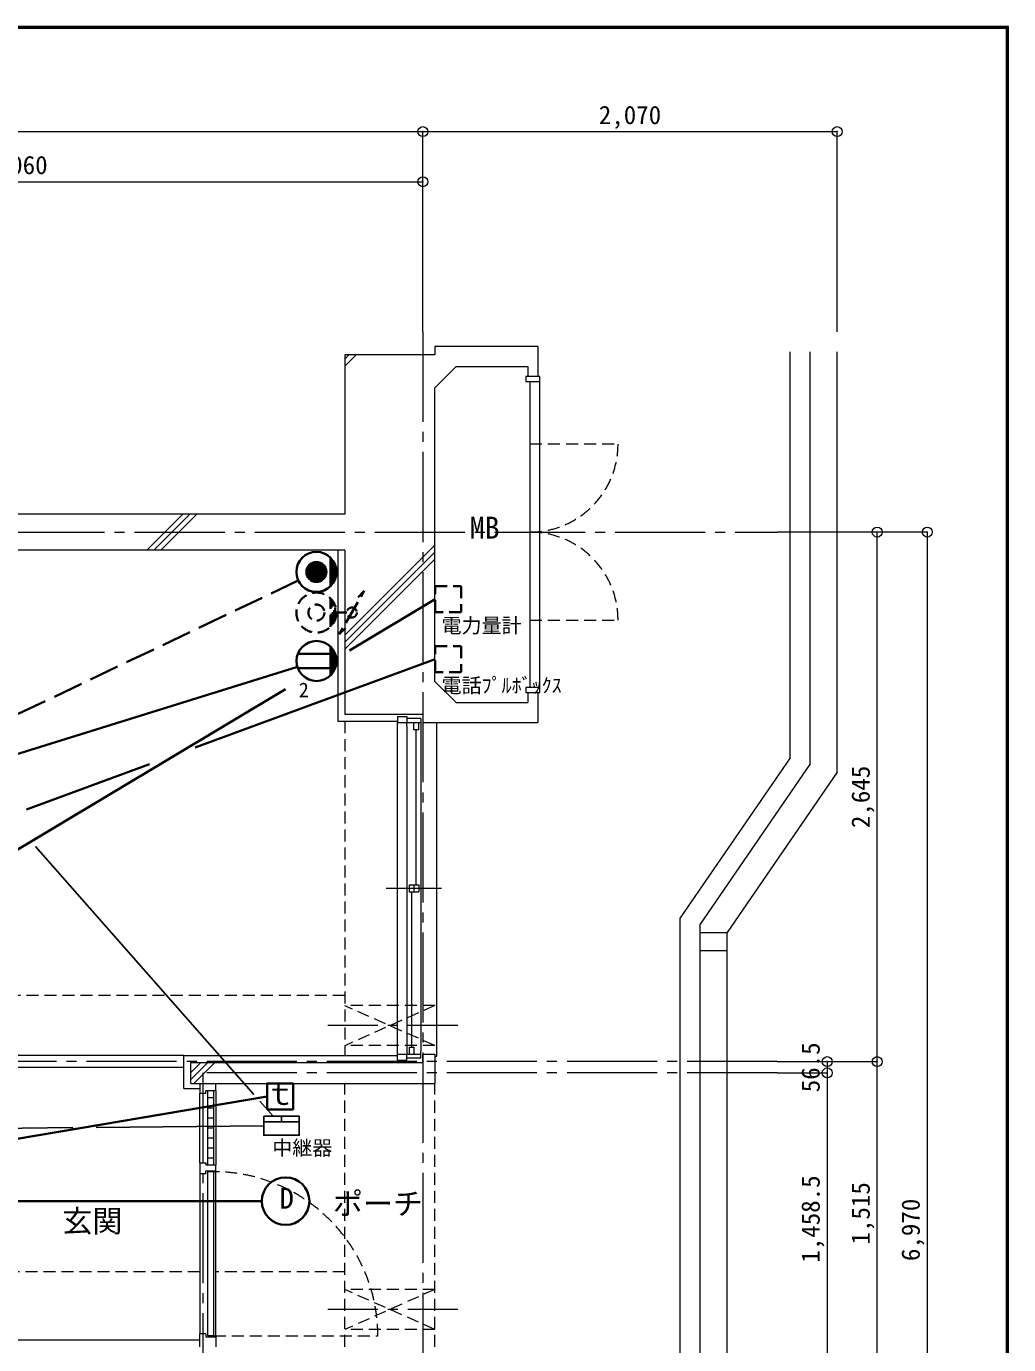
# Model space of a CAD drawing. Units: millimetres at full size, sheet at 1:50. Extents: x -9674 to 9699, y -6794 to 6791.
# Drawn here: x 4792 to 9699, y 207 to 6791 of the extents above; entities that cross this region are included whole.
import ezdxf
from ezdxf.enums import TextEntityAlignment as Align

# ---------------------------------------------------------------- set-up
doc = ezdxf.new("R2010")
doc.units = ezdxf.units.MM
doc.header["$LTSCALE"] = 50
doc.header["$PDMODE"] = 32
doc.header["$PDSIZE"] = 50
for name, pattern in [('CHAIN1', [8, 5, -1, 1, -1]), ('CHAIN2', [12, 9, -1, 1, -1]), ('DASHED1', [1.8, 1.2, -0.6]), ('DASHED3', [4, 3, -1])]:
    doc.linetypes.add(name, pattern=pattern)
for name, color, linetype, lineweight in [('0-0_図面枠', 7, 'Continuous', 9), ('1-0_芯', 134, 'CHAIN2', 9), ('1-1_躯体', 134, 'Continuous', 9), ('1-2_間仕切', 134, 'Continuous', 9), ('1-3_建具', 134, 'Continuous', 9), ('1-6_ﾊﾞﾙｺﾆｰ・階段', 134, 'Continuous', 9), ('1-7_その他', 134, 'DASHED1', 9), ('1-8_ハッチ', 134, 'Continuous', 9), ('1-B_寸法', 134, 'Continuous', 9), ('1-C_梁', 134, 'DASHED1', 9), ('2-0_芯', 2, 'Continuous', 35), ('2-E', 2, 'Continuous', 35), ('3-2', 3, 'DASHED1', 35), ('3-3', 1, 'Continuous', 25), ('3-E', 3, 'Continuous', 35)]:
    doc.layers.add(name, color=color, linetype=linetype, lineweight=lineweight)
doc.layers.add('1-A_文字', color=134, linetype='Continuous')
doc.styles.add('ＭＳ ゴシック', font='')
doc.styles.get('ＭＳ ゴシック').set_extended_font_data('MS Gothic')

msp = doc.modelspace()

# ---------------------------------------------------------------- linework, layer by layer
at = {"layer": '0-0_図面枠'}
for p, q in [((9697.16, 6789.66), (-9672.16, 6789.66)), ((9695.4, 6787.9), (-9670.4, 6787.9)), ((-9668.64, 6786.14), (9693.64, 6786.14)), ((9691.87, 6784.38), (-9666.87, 6784.38)), ((9690.11, 6782.61), (-9665.11, 6782.61)), ((9690.11, -6785.11), (9690.11, 6782.61)), ((9691.87, -6786.88), (9691.87, 6784.38)), ((9693.64, 6786.14), (9693.64, -6788.64)), ((9695.4, -6790.4), (9695.4, 6787.9)), ((9697.16, -6792.16), (9697.16, 6789.66)), ((9688.35, 6780.85), (-9663.35, 6780.85)), ((9688.35, -6783.35), (9688.35, 6780.85))]:
    msp.add_line(p, q, dxfattribs=at)
msp.add_lwpolyline([(9698.92, -6793.93), (9698.92, 6791.43), (-9673.92, 6791.43)], dxfattribs=at)
at = {"layer": '1-0_芯'}
for p, q in [((6772.67, 5265.57), (6772.67, -3704.43)), ((-8467.33, 4265.57), (8542.67, 4265.57)), ((8542.67, 1620.57), (2712.67, 1620.57)), ((5672.67, 1564.07), (5672.67, 105.57)), ((8542.67, 1564.07), (5672.67, 1564.07))]:
    msp.add_line(p, q, dxfattribs=at)
at = {"layer": '1-1_躯体'}
for p, q in [((6832.67, 5150.57), (6382.67, 5150.57)), ((6382.67, 5150.57), (6382.67, 4355.57)), ((6832.67, 5192.57), (6832.67, 5150.57)), ((7347.67, 5192.57), (6832.67, 5192.57)), ((6938.74, 5092.57), (6832.67, 4986.51)), ((6938.74, 5092.57), (7297.67, 5092.57)), ((7297.67, 5092.57), (7297.67, 5042.57)), ((7347.67, 5042.57), (7297.67, 5042.57)), ((6832.67, 3519.64), (6832.67, 4986.51)), ((6382.67, 4355.57), (2332.67, 4355.57)), ((6382.67, 4175.57), (2332.67, 4175.57)), ((6382.67, 4175.57), (6382.67, 3355.57)), ((6832.67, 3519.64), (6938.74, 3413.57)), ((7297.67, 3463.57), (7297.67, 3413.57)), ((7297.67, 3463.57), (7347.67, 3463.57)), ((7297.67, 3463.57), (7347.67, 3463.57)), ((7347.67, 3463.57), (7347.67, 3313.57)), ((6938.74, 3413.57), (7297.67, 3413.57)), ((6382.67, 3355.57), (6772.67, 3355.57)), ((6772.67, 1616.57), (6772.67, 1658.57)), ((5612.67, 1616.57), (6772.67, 1616.57)), ((5612.67, 1511.57), (5612.67, 1616.57)), ((5612.67, 1511.57), (6832.67, 1511.57))]:
    msp.add_line(p, q, dxfattribs=at)
for points in [[(7347.67, 5192.57), (7347.67, 5042.57), (7297.67, 5042.57)], [(6772.67, 3355.57), (6772.67, 3313.57), (7347.67, 3313.57)], [(6772.67, 1658.57), (6832.67, 1658.57), (6832.67, 1511.57)]]:
    msp.add_lwpolyline(points, dxfattribs=at)
at = {"layer": '1-2_間仕切'}
for p, q in [((5577.67, 1651.57), (3592.67, 1651.57)), ((5577.67, 1590.57), (3592.67, 1590.57))]:
    msp.add_line(p, q, dxfattribs=at)
at = {"layer": '1-3_建具'}
for p, q in [((7287.67, 5042.57), (7287.67, 5017.57)), ((7357.67, 5042.57), (7287.67, 5042.57)), ((7287.67, 5042.57), (7287.67, 5017.57)), ((7287.67, 5017.57), (7357.67, 5017.57)), ((7307.67, 5017.57), (7307.67, 3488.57)), ((7357.67, 5017.57), (7357.67, 5042.57)), ((7357.67, 3488.57), (7357.67, 5017.57)), ((7287.67, 3488.57), (7287.67, 3463.57)), ((7357.67, 3488.57), (7287.67, 3488.57)), ((6645.67, 3343.57), (6645.67, 3313.57)), ((6645.67, 3343.57), (6646.71, 3343.57)), ((6645.67, 3343.57), (6692.67, 3343.57)), ((6645.67, 3313.57), (6692.67, 3313.57)), ((6645.67, 1658.57), (6645.67, 3313.57)), ((6692.67, 3343.57), (6692.67, 3313.57)), ((6762.67, 3333.57), (6692.67, 3333.57)), ((6692.67, 3313.57), (6762.67, 3313.57)), ((6692.67, 3298.57), (6692.67, 3313.57)), ((6692.67, 3298.57), (6692.67, 1673.57)), ((6727.67, 3278.57), (6727.67, 3313.57)), ((6751.67, 3278.57), (6751.67, 3313.57)), ((6762.67, 3333.57), (6762.67, 3298.57)), ((6762.67, 3298.57), (6762.67, 1673.57)), ((6842.67, 1648.57), (6842.67, 3313.57)), ((6751.67, 3278.57), (6727.67, 3278.57)), ((6739.67, 2503.57), (6739.67, 3278.57)), ((6703.67, 2503.57), (6751.67, 2503.57)), ((6727.67, 2503.57), (6727.67, 2468.57)), ((6751.67, 2503.57), (6751.67, 2468.57)), ((6866.15, 2486.07), (6589.19, 2486.07)), ((6715.67, 2468.57), (6715.67, 1693.57)), ((6645.67, 1628.57), (6645.67, 1658.57)), ((6645.67, 1658.57), (6692.67, 1658.57)), ((6692.67, 1673.57), (6692.67, 1658.57)), ((6692.67, 1658.57), (6762.67, 1658.57)), ((6692.67, 1628.57), (6692.67, 1658.57)), ((6703.67, 1693.57), (6727.67, 1693.57)), ((6703.67, 1693.57), (6703.67, 1658.57)), ((6727.67, 1693.57), (6727.67, 1658.57)), ((6762.67, 1638.57), (6762.67, 1673.57)), ((6832.67, 1648.57), (6842.67, 1648.57)), ((6645.67, 1628.57), (6646.71, 1628.57)), ((6645.67, 1628.57), (6692.67, 1628.57)), ((6762.67, 1638.57), (6692.67, 1638.57)), ((5657.67, 1511.57), (5657.67, 1460.57)), ((5657.67, 1496.57), (5657.67, 1475.57)), ((5687.67, 1460.57), (5657.67, 1460.57)), ((5657.67, 1115.57), (5657.67, 1460.57)), ((5697.67, 1105.57), (5697.67, 1475.57)), ((5727.67, 1105.57), (5727.67, 1475.57)), ((5737.67, 1475.57), (5737.67, 1511.57)), ((5737.67, 1475.57), (5737.67, 1105.57)), ((5697.67, 1440.57), (5727.67, 1440.57)), ((5697.67, 1390.57), (5727.67, 1390.57)), ((5697.67, 1340.57), (5727.67, 1340.57)), ((5697.67, 1290.57), (5727.67, 1290.57)), ((5697.67, 1240.57), (5727.67, 1240.57)), ((5697.67, 1190.57), (5727.67, 1190.57)), ((5697.67, 1140.57), (5727.67, 1140.57)), ((5657.67, 1115.57), (5657.67, 1060.57)), ((5687.67, 1060.57), (5657.67, 1060.57)), ((5657.67, 1060.57), (5657.67, 260.57)), ((5687.67, 1060.57), (5687.67, 1075.57)), ((5697.67, 250.57), (5697.67, 1070.57)), ((5727.67, 1070.57), (5697.67, 1070.57)), ((5727.67, 250.57), (5727.67, 1070.57)), ((5737.67, 245.57), (5737.67, 1075.57)), ((5687.67, 260.57), (5657.67, 260.57)), ((5657.67, 195.57), (5657.67, 260.57)), ((5657.67, 224.57), (5657.67, 245.57)), ((5727.67, 250.57), (5697.67, 250.57)), ((5737.67, 245.57), (5737.67, 195.57))]:
    msp.add_line(p, q, dxfattribs=at)
at = {"layer": '1-3_建具', "linetype": 'DASHED1'}
for p, q in [((7307.67, 4705.57), (7747.67, 4705.57)), ((7307.67, 3825.57), (7747.67, 3825.57)), ((5727.67, 250.57), (6547.67, 250.57))]:
    msp.add_line(p, q, dxfattribs=at)
at = {"layer": '1-3_建具'}
for points in [[(7287.67, 3463.57), (7357.67, 3463.57), (7357.67, 3488.57)], [(6703.67, 2503.57), (6703.67, 2468.57), (6751.67, 2468.57)], [(5687.67, 1460.57), (5687.67, 1475.57), (5737.67, 1475.57)], [(5657.67, 1115.57), (5687.67, 1115.57), (5687.67, 1105.57), (5737.67, 1105.57)], [(5687.67, 1075.57), (5737.67, 1075.57), (5737.67, 1105.57)], [(5687.67, 260.57), (5687.67, 245.57), (5737.67, 245.57)]]:
    msp.add_lwpolyline(points, dxfattribs=at)
at = {"layer": '1-3_建具', "linetype": 'DASHED1'}
for centre, radius, start, end in [((7307.67, 4705.57), 440, 270, 0), ((7307.67, 3825.57), 440, 0, 90), ((5727.67, 250.57), 820, 0, 90)]:
    msp.add_arc(centre, radius, start, end, dxfattribs=at)
at = {"layer": '1-6_ﾊﾞﾙｺﾆｰ・階段'}
for p, q in [((8607.67, 3138.56), (8607.67, 5165.57)), ((8707.67, 3107.5), (8707.67, 5165.57)), ((8842.67, 3065.57), (8842.67, 5165.57)), ((8607.67, 3138.56), (8057.67, 2338.56)), ((8707.67, 3107.5), (8157.67, 2307.5)), ((8842.67, 3065.57), (8292.67, 2265.57)), ((8057.67, -3604.43), (8057.67, 2338.56)), ((8157.67, -2404.43), (8157.67, 2307.5)), ((8157.67, 2265.57), (8292.67, 2265.57)), ((8292.67, -2404.43), (8292.67, 2265.57)), ((8157.67, 2175.57), (8292.67, 2175.57))]:
    msp.add_line(p, q, dxfattribs=at)
at = {"layer": '1-7_その他'}
for p, q in [((6832.67, 1900.57), (6382.67, 1900.57)), ((6832.67, 1900.57), (6382.67, 1700.2)), ((6832.67, 1700.57), (6382.67, 1899.4)), ((6832.67, 1700.57), (6382.67, 1700.57)), ((6832.67, 483.07), (6382.67, 483.07)), ((6832.67, 483.07), (6382.67, 282.7)), ((6832.67, 283.07), (6382.67, 481.9)), ((6832.67, 283.07), (6382.67, 283.07))]:
    msp.add_line(p, q, dxfattribs=at)
at = {"layer": '1-7_その他', "linetype": 'CHAIN1'}
for p, q in [((6947.67, 1800.57), (6282.67, 1800.57)), ((6947.67, 383.07), (6282.67, 383.07))]:
    msp.add_line(p, q, dxfattribs=at)
at = {"layer": '1-8_ハッチ'}
for p, q in [((6382.67, 5094.38), (6438.86, 5150.57)), ((6382.67, 5129.74), (6403.51, 5150.57)), ((5393.15, 4175.57), (5573.15, 4355.57)), ((5428.51, 4175.57), (5608.51, 4355.57)), ((5463.86, 4175.57), (5643.86, 4355.57)), ((6382.67, 3750.88), (6832.67, 4200.88)), ((6382.67, 3715.52), (6832.67, 4165.52)), ((6382.67, 3680.17), (6832.67, 4130.17)), ((5612.67, 1531.31), (5697.94, 1616.57)), ((5612.67, 1566.67), (5662.58, 1616.57)), ((5628.29, 1511.57), (5733.29, 1616.57)), ((5577.67, 1486.57), (5657.67, 1486.57)), ((2152.67, 230.57), (5657.67, 230.57))]:
    msp.add_line(p, q, dxfattribs=at)
for points in [[(6347.67, 4175.57), (6347.67, 3320.57), (6645.67, 3320.57)], [(5577.67, 1486.57), (5577.67, 1651.57), (6645.67, 1651.57)]]:
    msp.add_lwpolyline(points, dxfattribs=at)
at = {"layer": '1-B_寸法'}
for p, q in [((1942.67, 6265.57), (6772.67, 6265.57)), ((6772.67, 5265.57), (6772.67, 6265.57)), ((6772.67, 6265.57), (8842.67, 6265.57)), ((8842.67, 5265.57), (8842.67, 6265.57)), ((2712.67, 6015.57), (6772.67, 6015.57)), ((9292.67, 4265.57), (8542.67, 4265.57)), ((9042.67, 1620.57), (9042.67, 4265.57)), ((9292.67, 4265.57), (9292.67, -2704.43)), ((8542.67, 1620.57), (9042.67, 1620.57)), ((8792.67, 1620.57), (8792.67, 1564.07)), ((9042.67, 105.57), (9042.67, 1620.57)), ((8542.67, 1564.07), (8792.67, 1564.07)), ((8792.67, 1564.07), (8792.67, 105.57))]:
    msp.add_line(p, q, dxfattribs=at)
for p in [(6772.67, 6265.57), (8842.67, 6265.57), (6772.67, 6015.57), (9042.67, 4265.57), (9292.67, 4265.57), (8792.67, 1620.57), (8792.67, 1564.07), (9042.67, 1620.57)]:
    msp.add_point(p, dxfattribs=at)
at = {"layer": '1-C_梁'}
for p, q in [((6382.67, 3320.57), (6382.67, 1651.57)), ((6382.67, 1951.57), (2742.67, 1951.57)), ((6382.67, 195.57), (6382.67, 1511.57)), ((6832.67, 195.57), (6832.67, 1511.57)), ((5657.67, 570.57), (2332.67, 570.57)), ((6382.67, 570.57), (5737.67, 570.57))]:
    msp.add_line(p, q, dxfattribs=at)
at = {"layer": '2-0_芯'}
for p, q in [((6834.67, 3930.35), (6406.53, 3673.69)), ((6311.41, 3550.18), (6311.41, 3693.01)), ((6314.41, 3553.25), (6314.41, 3689.94)), ((6335.09, 3656.6), (6147.7, 3656.6)), ((6320.41, 3560.29), (6320.41, 3682.91)), ((6326.41, 3568.92), (6326.41, 3674.27)), ((6332.41, 3580.13), (6332.41, 3663.06)), ((6338.41, 3597.27), (6338.41, 3645.92)), ((4490.81, 3076.9), (6145.89, 3591.88)), ((6335.09, 3586.6), (6147.7, 3586.6)), ((6085.6, 3481.29), (4379.36, 2458.43)), ((4263.49, 923.68), (5968.07, 923.68))]:
    msp.add_line(p, q, dxfattribs=at)
at = {"layer": '2-0_芯', "linetype": 'DASHED1'}
msp.add_lwpolyline([(6964.67, 3995.35), (6964.67, 3865.35), (6834.67, 3865.35), (6834.67, 3995.35)], close=True, dxfattribs=at)
at = {"layer": '2-0_芯'}
msp.add_circle((6241.39, 3621.6), 100.02, dxfattribs=at)
at = {"layer": '2-E'}
msp.add_circle((6086.84, 923.68), 118.77, dxfattribs=at)
at = {"layer": '3-2'}
for p, q in [((6310.74, 3791.99), (6310.74, 3934.81)), ((6316.74, 3798.41), (6316.74, 3928.39)), ((6322.74, 3806.16), (6322.74, 3920.64)), ((6328.74, 3815.9), (6328.74, 3910.9)), ((6334.74, 3829.28), (6334.74, 3897.52)), ((6340.74, 3863.4), (6392.69, 3863.4)), ((6417.69, 3863.4), (6355.19, 3755.15)), ((6355.19, 3755.15), (6386.09, 3786.05))]:
    msp.add_line(p, q, dxfattribs=at)
msp.add_lwpolyline([(6417.69, 3863.4), (6480.19, 3971.65), (6449.29, 3940.75)], dxfattribs=at)
msp.add_lwpolyline([(6834.67, 3696.27), (6964.67, 3696.27), (6964.67, 3566.27), (6834.67, 3566.27)], close=True, dxfattribs=at)
for centre, radius in [((6240.74, 3863.4), 100), ((6240.74, 3863.4), 40), ((6417.69, 3863.4), 25)]:
    msp.add_circle(centre, radius, dxfattribs=at)
at = {"layer": '3-3'}
for p, q in [((5928.94, 1456.26), (4837.68, 2694.42)), ((6024.59, 1347.74), (5958.33, 1422.92)), ((5977.59, 1319.74), (6154.98, 1319.74)), ((6066.29, 1347.74), (6066.29, 1319.74)), ((4223.54, 1282.72), (5023.86, 1290.8)), ((5140.71, 1291.98), (5977.59, 1300.43))]:
    msp.add_line(p, q, dxfattribs=at)
msp.add_lwpolyline([(5977.59, 1347.74), (6154.98, 1347.74), (6154.98, 1253.13), (5977.59, 1253.13)], close=True, dxfattribs=at)
at = {"layer": '3-E'}
for p, q in [((6194.92, 4086.51), (6286.57, 4086.51)), ((6197.44, 4091.51), (6284.04, 4091.51)), ((6200.74, 4096.51), (6280.74, 4096.51)), ((6205.03, 4101.51), (6276.45, 4101.51)), ((6210.74, 4106.51), (6270.74, 4106.51)), ((6218.95, 4111.51), (6262.54, 4111.51)), ((6310.74, 3995.1), (6310.74, 4137.93)), ((6316.74, 4001.52), (6316.74, 4131.5)), ((6322.74, 4009.27), (6322.74, 4123.75)), ((6328.74, 4019.01), (6328.74, 4114.01)), ((6334.74, 4032.39), (6334.74, 4100.63)), ((6190.74, 4066.51), (6290.74, 4066.51)), ((6190.99, 4071.51), (6290.49, 4071.51)), ((6190.99, 4061.51), (6290.49, 4061.51)), ((6191.75, 4076.51), (6289.73, 4076.51)), ((6191.75, 4056.51), (6289.73, 4056.51)), ((6193.04, 4081.51), (6288.44, 4081.51)), ((6193.04, 4051.51), (6288.44, 4051.51)), ((6194.92, 4046.51), (6286.57, 4046.51)), ((6197.44, 4041.51), (6284.04, 4041.51)), ((6200.74, 4036.51), (6280.74, 4036.51)), ((6205.03, 4031.51), (6276.45, 4031.51)), ((6210.74, 4026.51), (6270.74, 4026.51)), ((6218.95, 4021.51), (6262.54, 4021.51)), ((6834.67, 3631.27), (5634.29, 3189.64)), ((5407.5, 3106.2), (4792.67, 2880)), ((5994.65, 1446.57), (4251.44, 1150.45))]:
    msp.add_line(p, q, dxfattribs=at)
at = {"layer": '3-E', "linetype": 'DASHED3'}
msp.add_line((6150.45, 4023.52), (1094.16, 1616.08), dxfattribs=at)
at = {"layer": '3-E'}
msp.add_lwpolyline([(5994.65, 1381.57), (5994.65, 1511.57), (6124.65, 1511.57), (6124.65, 1381.57)], close=True, dxfattribs=at)
for radius in [100, 50]:
    msp.add_circle((6240.74, 4066.51), radius, dxfattribs=at)

# ---------------------------------------------------------------- texts
at = {"layer": '1-A_文字', "style": 'ＭＳ ゴシック'}
for s, p in [('MB', (7006.5, 4199.71)), ('ポーチ', (6323.1, 823.18)), ('玄関', (4971.46, 736.18))]:
    msp.add_text(s, height=110, dxfattribs=at).set_placement(p, align=Align.BOTTOM_LEFT)
at = {"layer": '1-B_寸法', "style": 'ＭＳ ゴシック'}
for s, p in [('2,070', (7651.42, 6275.57)), ('4,060', (4586.42, 6025.57))]:
    msp.add_text(s, height=91.64, dxfattribs=at).set_placement(p, align=Align.BOTTOM_LEFT)
for s, p in [('2,645', (9032.67, 2786.82)), ('56.5', (8782.67, 1467.32)), ('1,458.5', (8782.67, 616.07)), ('1,515', (9032.67, 706.82)), ('6,970', (9282.67, 624.32))]:
    msp.add_text(s, height=91.64, rotation=90, dxfattribs=at).set_placement(p, align=Align.BOTTOM_LEFT)
at = {"layer": '2-0_芯', "color": 7, "style": 'ＭＳ ゴシック'}
msp.add_text('2', height=73.31, dxfattribs=at).set_placement((6152.93, 3418.41), align=Align.BOTTOM_LEFT)
at = {"layer": '2-E', "color": 7, "style": 'ＭＳ ゴシック'}
for s, height, p in [('電力量計', 73.31, (6866.04, 3740.09)), ('電話ﾌﾟﾙﾎﾞｯｸｽ', 73.31, (6866.04, 3441)), ('ｔ', 110, (5984.65, 1371.57)), ('D', 104.5, (6057.33, 854.77))]:
    msp.add_text(s, height=height, dxfattribs=at).set_placement(p, align=Align.BOTTOM_LEFT)
at = {"layer": '3-E', "color": 7, "style": 'ＭＳ ゴシック'}
msp.add_text('中継器', height=73.31, dxfattribs=at).set_placement((6020.19, 1131.12), align=Align.BOTTOM_LEFT)

doc.saveas('drawing.dxf')
